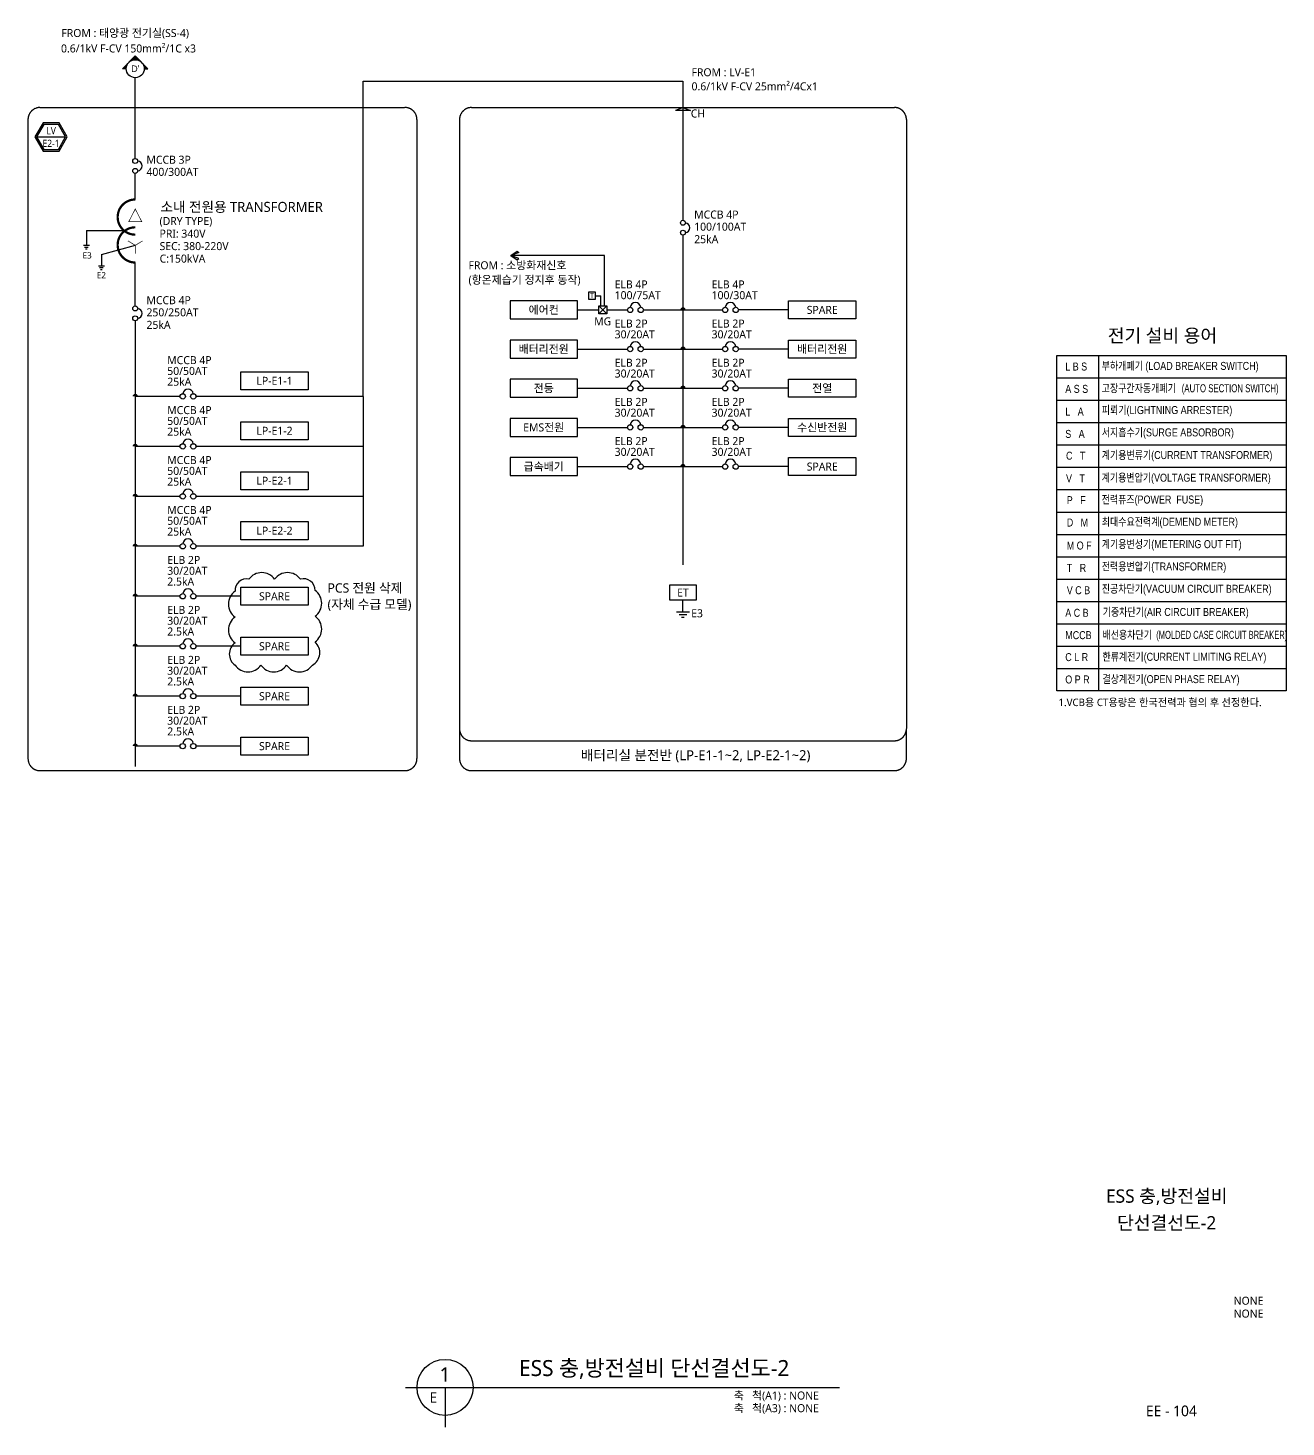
# Model space of a CAD drawing. Header units: millimetres. Extents: x 3366 to 510398, y 0 to 56757.
# Drawn here: x 379988 to 427170, y 2695 to 55143 of the extents above; entities that cross this region are included whole.
import ezdxf
from ezdxf.enums import TextEntityAlignment as Align

# ---------------------------------------------------------------- set-up
doc = ezdxf.new("R2010")
doc.units = ezdxf.units.MM
doc.linetypes.add('C4', pattern=[19, 16, -1, 1, -1])
for name, color, linetype in [('E-ELEC', 3, 'Continuous'), ('E-LINE', 4, 'Continuous'), ('E-TABL', 1, 'Continuous'), ('E-TEXT', 7, 'Continuous'), ('도면 TITLE', 4, 'Continuous')]:
    doc.layers.add(name, color=color, linetype=linetype)
doc.styles.add('aar', font='arial.ttf')
doc.styles.add('arial', font='arial.ttf')
doc.styles.add('MG', font='malgun.ttf')
doc.styles.add('um', font='malgun.ttf', dxfattribs={"width": 0.9})

# ---------------------------------------------------------------- blocks, each defined once
blk = doc.blocks.new('B13')
at = {"linetype": 'Continuous'}
for p, q in [((150, -150), (-150, 150)), ((150, 150), (-150, -150))]:
    blk.add_line(p, q, dxfattribs=at)
blk.add_lwpolyline([(-150, -150), (150, -150), (150, 150), (-150, 150)], close=True, dxfattribs=at)
blk = doc.blocks.new('B2')
for p, q in [((0, 0), (176, 118)), ((217, 78), (0, 0)), ((0, 0), (176, -118)), ((217, -78), (0, 0)), ((176, 118), (217, 78)), ((176, -118), (217, -78))]:
    blk.add_line(p, q)

msp = doc.modelspace()

# ---------------------------------------------------------------- linework, layer by layer
at = {"color": 4}
msp.add_lwpolyline([(392559.3, 41330), (392559.3, 35711.3), (386290, 35711.3)], dxfattribs=at)
at = {"color": 6}
msp.add_lwpolyline([(387756.4, 31255.8, 0.5205671), (388722.9, 31255.8, 0.5205671), (389689.4, 31255.8, 0.5205671), (390655.9, 31255.8, 0.5205671), (390754, 32124.5, 0.5205671), (390754.4, 33091, 0.5205671), (390754.8, 34057.5, 0.5205671), (390206.7, 34475.7, 0.5205671), (389240.2, 34475.7, 0.5205671), (388273.7, 34475.7, 0.5205671), (387757.6, 34025.1, 0.5205671), (387757.2, 33058.6, 0.5205671), (387756.8, 32092.1, 0.5205671)], format="xyb", close=True, dxfattribs=at)
at = {"layer": 'E-ELEC'}
for p, q in [((383539, 53616.8), (384012, 54096.7)), ((384485.1, 53616.8), (384012, 54096.7)), ((383675, 53616.8), (383539, 53616.8)), ((384349.1, 53616.8), (384485.1, 53616.8)), ((382185.9, 47546.6), (382185.9, 46985.5)), ((382185.9, 47546.6), (383600.1, 47546.6)), ((382291, 46985.5), (382070.8, 46985.5)), ((382250.3, 46915), (382111.5, 46915)), ((382210.1, 46845.5), (382151.7, 46845.5)), ((382743.3, 46644.8), (384016.8, 46996.3)), ((382853.4, 46216.6), (382633.2, 46216.6)), ((382743.3, 46644.8), (382743.3, 46216.6)), ((382812.7, 46146.1), (382673.9, 46146.1)), ((382772.5, 46076.6), (382714.1, 46076.6)), ((401273.4, 45107.2), (401473.7, 45107.2)), ((401473.7, 44724.2), (401473.7, 45107.2)), ((404553.3, 33253.7), (404553.3, 33691.9)), ((404307.7, 33253.7), (404798.9, 33253.7)), ((404406, 33157.4), (404700.7, 33157.4)), ((404504.2, 33058.9), (404602.4, 33058.9))]:
    msp.add_line(p, q, dxfattribs=at)
at = {"layer": 'E-ELEC', "linetype": 'Continuous'}
for p in [(404555.4, 52160.6), (404836.6, 52053.4)]:
    msp.add_line(p, (404272.1, 52053.4), dxfattribs=at)
msp.add_lwpolyline([(404553.3, 52160.6), (404836.6, 52053.4)], dxfattribs=at)
at = {"layer": 'E-ELEC'}
for points in [[(384012, 48714.1, 83.8, 83.8, 1), (384012, 47394.6, 0, 0, 0)], [(384012, 47669.8, 83.8, 83.8, 1), (384012, 46350.3, 0, 0, 0)]]:
    msp.add_lwpolyline(points, format="xyseb", dxfattribs=at)
at = {"layer": 'E-ELEC', "linetype": 'Continuous', "const_width": 25.1}
msp.add_lwpolyline([(384256.6, 47879.8), (384012, 48357), (383767.5, 47879.8)], close=True, dxfattribs=at)
for points in [[(384012, 46993.9), (383737.1, 47163)], [(384285.6, 47159.6), (384012, 46993.9), (384012, 46685.7)]]:
    msp.add_lwpolyline(points, dxfattribs=at)
at = {"layer": 'E-ELEC'}
msp.add_lwpolyline([(401610.2, 44724.2), (401610.2, 46615.2), (398092.3, 46615.2)], dxfattribs=at)
at = {"layer": 'E-ELEC', "linetype": 'Continuous'}
for points in [[(404504.3, 44574.2, 98.1, 98.1, -1), (404602.4, 44574.2, 0, 0, 0)], [(404504.3, 43105.7, 98.1, 98.1, -1), (404602.4, 43105.7, 0, 0, 0)], [(404504.3, 41637.2, 98.1, 98.1, -1), (404602.4, 41637.2, 0, 0, 0)], [(384061.1, 41330, 98.1, 98.1, 1), (383963, 41330, 0, 0, 0)], [(404504.3, 40168.7, 98.1, 98.1, -1), (404602.4, 40168.7, 0, 0, 0)], [(384061.1, 39457.1, 98.1, 98.1, 1), (383963, 39457.1, 0, 0, 0)], [(404504.3, 38700.2, 98.1, 98.1, -1), (404602.4, 38700.2, 0, 0, 0)], [(383963, 37584.2, 98.1, 98.1, -1), (384061.1, 37584.2, 0, 0, 0)], [(384061.1, 35711.3, 98.1, 98.1, 1), (383963, 35711.3, 0, 0, 0)], [(384061.1, 33838.4, 98.1, 98.1, 1), (383963, 33838.4, 0, 0, 0)], [(383963, 31965.5, 98.1, 98.1, -1), (384061.1, 31965.5, 0, 0, 0)], [(383963, 30092.6, 98.1, 98.1, -1), (384061.1, 30092.6, 0, 0, 0)], [(384061.1, 28219.7, 98.1, 98.1, 1), (383963, 28219.7, 0, 0, 0)]]:
    msp.add_lwpolyline(points, format="xyseb", dxfattribs=at)
msp.add_lwpolyline([(405046.1, 33691.9), (404060.6, 33691.9), (404060.6, 34264.9), (405046.1, 34264.9)], close=True, dxfattribs=at)
msp.add_circle((384012, 53616.8), 337, dxfattribs=at)
at = {"layer": 'E-ELEC'}
for centre, radius in [((384012, 50155.5), 93.6), ((384012, 49785.8), 93.6), ((404553.3, 47838.4), 93.6), ((404553.3, 47468.7), 93.6), ((384012, 44627.4), 93.6), ((402573.7, 44574.2), 100.3), ((402969.8, 44574.2), 100.3), ((406136.8, 44574.2), 100.3), ((406533, 44574.2), 100.3), ((384012, 44257.6), 93.6), ((402573.7, 43105.7), 100.3), ((402969.8, 43105.7), 100.3), ((406136.8, 43105.7), 100.3), ((406533, 43105.7), 100.3), ((402573.7, 41637.2), 100.3), ((402969.8, 41637.2), 100.3), ((406136.8, 41637.2), 100.3), ((406533, 41637.2), 100.3), ((385793.6, 41330), 100.3), ((386189.7, 41330), 100.3), ((402573.7, 40168.7), 100.3), ((402969.8, 40168.7), 100.3), ((406136.8, 40168.7), 100.3), ((406533, 40168.7), 100.3), ((385793.6, 39457.1), 100.3), ((386189.7, 39457.1), 100.3), ((402573.7, 38700.2), 100.3), ((402969.8, 38700.2), 100.3), ((406136.8, 38700.2), 100.3), ((406533, 38700.2), 100.3), ((385793.6, 37584.2), 100.3), ((386189.7, 37584.2), 100.3), ((385793.6, 35711.3), 100.3), ((386189.7, 35711.3), 100.3), ((385793.6, 33838.4), 100.3), ((386189.7, 33838.4), 100.3), ((385793.6, 31965.5), 100.3), ((386189.7, 31965.5), 100.3), ((385793.6, 30092.6), 100.3), ((386189.7, 30092.6), 100.3), ((385793.6, 28219.7), 100.3), ((386189.7, 28219.7), 100.3)]:
    msp.add_circle(centre, radius, dxfattribs=at)
for centre, radius, start, end in [((384083, 49970.6), 186.2, 276.97298, 83.02702), ((404624.3, 47653.5), 186.2, 276.97298, 83.02702), ((384083, 44442.5), 186.2, 276.97298, 83.02702), ((402771.8, 44650.3), 199.5, 6.97298, 173.02702), ((406334.9, 44650.3), 199.5, 6.97298, 173.02702), ((402771.8, 43181.8), 199.5, 6.97298, 173.02702), ((406334.9, 43181.8), 199.5, 6.97298, 173.02702), ((385991.7, 41406), 199.5, 6.97298, 173.02702), ((402771.8, 41713.3), 199.5, 6.97298, 173.02702), ((406334.9, 41713.3), 199.5, 6.97298, 173.02702), ((402771.8, 40244.8), 199.5, 6.97298, 173.02702), ((406334.9, 40244.8), 199.5, 6.97298, 173.02702), ((385991.7, 39533.1), 199.5, 6.97298, 173.02702), ((402771.8, 38776.2), 199.5, 6.97298, 173.02702), ((406334.9, 38776.2), 199.5, 6.97298, 173.02702), ((385991.7, 37660.2), 199.5, 6.97298, 173.02702), ((385991.7, 35787.3), 199.5, 6.97298, 173.02702), ((385991.7, 33914.4), 199.5, 6.97298, 173.02702), ((385991.7, 32041.5), 199.5, 6.97298, 173.02702), ((385991.7, 30168.6), 199.5, 6.97298, 173.02702), ((385991.7, 28295.7), 199.5, 6.97298, 173.02702)]:
    msp.add_arc(centre, radius, start, end, dxfattribs=at)
for points in [[(383778, 53859.3), (384012, 53953.8), (384012, 54096.7)], [(384246, 53859.3), (384012, 53953.8), (384012, 54096.7)], [(383539, 53616.8), (383675, 53616.8), (383766.1, 53847.2)], [(384485.1, 53616.8), (384349.1, 53616.8), (384258, 53847.2)]]:
    msp.add_solid(points, dxfattribs=at)
at = {"layer": 'E-LINE', "linetype": 'Continuous'}
for p, q in [((384012, 50249.1), (384012, 53279.7)), ((384012, 48714.1), (384012, 49692.2)), ((384012, 44721), (384012, 46350.3)), ((384012, 44164.1), (384012, 27456.3))]:
    msp.add_line(p, q, dxfattribs=at)
at = {"layer": 'E-LINE'}
for p, q in [((400594.1, 44574.2), (401392, 44574.2)), ((401692, 44574.2), (402473.4, 44574.2)), ((403070.1, 44574.2), (406036.6, 44574.2)), ((408512.6, 44574.2), (406633.2, 44574.2)), ((400594.1, 43105.7), (402473.4, 43105.7)), ((403070.1, 43105.7), (406036.6, 43105.7)), ((408512.6, 43105.7), (406633.2, 43105.7)), ((400594.1, 41637.2), (402473.4, 41637.2)), ((403070.1, 41637.2), (406036.6, 41637.2)), ((408512.6, 41637.2), (406633.2, 41637.2)), ((385693.3, 41330), (384012, 41330)), ((392559.3, 41330), (386290, 41330)), ((400594.1, 40168.7), (402473.4, 40168.7)), ((403070.1, 40168.7), (406036.6, 40168.7)), ((408512.6, 40168.7), (406633.2, 40168.7)), ((385693.3, 39457.1), (384012, 39457.1)), ((392559.3, 39457.1), (386290, 39457.1)), ((400594.1, 38700.2), (402473.4, 38700.2)), ((403070.1, 38700.2), (406036.6, 38700.2)), ((408512.6, 38700.2), (406633.2, 38700.2)), ((385693.3, 37584.2), (384012, 37584.2)), ((392559.3, 37584.2), (386290, 37584.2)), ((385693.3, 35711.3), (384012, 35711.3)), ((385693.3, 33838.4), (384012, 33838.4)), ((387971.3, 33838.4), (386290, 33838.4)), ((385693.3, 31965.5), (384012, 31965.5)), ((387971.3, 31965.5), (386290, 31965.5)), ((385693.3, 30092.6), (384012, 30092.6)), ((387971.3, 30092.6), (386290, 30092.6)), ((385693.3, 28219.7), (384012, 28219.7)), ((387971.3, 28219.7), (386290, 28219.7))]:
    msp.add_line(p, q, dxfattribs=at)
for points in [[(392559.3, 41330), (392564.3, 41335), (392564.3, 53149.2), (404553.3, 53149.2), (404553.3, 47932)], [(404553.3, 47375.1), (404553.3, 35018.6)]]:
    msp.add_lwpolyline(points, dxfattribs=at)
at = {"layer": 'E-TABL', "linetype": 'C4'}
for p, q in [((380438.3, 52160.6), (394127.9, 52160.6)), ((396622.5, 52160.6), (412484.1, 52160.6)), ((379988.3, 51710.6), (379988.3, 27752.7)), ((394577.9, 51710.6), (394577.9, 27752.7)), ((396172.5, 51710.6), (396172.5, 28873.6)), ((412934.1, 51710.6), (412934.1, 28873.6)), ((396622.5, 28423.6), (412484.1, 28423.6)), ((380438.3, 27302.7), (394127.9, 27302.7)), ((396622.5, 27302.7), (412484.1, 27302.7))]:
    msp.add_line(p, q, dxfattribs=at)
at = {"layer": 'E-TABL', "linetype": 'Continuous'}
msp.add_line((380312.1, 51056), (381401, 51056), dxfattribs=at)
at = {"layer": 'E-TABL'}
for p, q in [((420138.9, 42861.6), (420138.9, 30294.8)), ((418570.5, 42023.8), (427170.5, 42023.8)), ((418570.5, 41186), (427170.5, 41186)), ((418570.5, 40348.2), (427170.5, 40348.2)), ((418570.5, 39510.4), (427170.5, 39510.4)), ((418570.5, 38672.7), (427170.5, 38672.7)), ((418570.5, 37834.9), (427170.5, 37834.9)), ((418570.5, 36997.1), (427170.5, 36997.1)), ((418570.5, 36159.3), (427170.5, 36159.3)), ((418570.5, 35321.5), (427170.5, 35321.5)), ((418570.5, 34483.7), (427170.5, 34483.7)), ((418570.5, 33645.9), (427170.5, 33645.9)), ((418570.5, 32808.2), (427170.5, 32808.2)), ((418570.5, 31970.4), (427170.5, 31970.4)), ((418570.5, 31132.6), (427170.5, 31132.6)), ((396172.5, 28873.6), (396172.5, 27752.7)), ((412934.1, 27752.7), (412934.1, 28873.6))]:
    msp.add_line(p, q, dxfattribs=at)
at = {"layer": 'E-TABL', "color": 7, "linetype": 'Continuous'}
msp.add_lwpolyline([(380553.2, 51581.4), (380249.9, 51056), (380553.2, 50530.7), (381159.9, 50530.7), (381463.2, 51056), (381159.9, 51581.4)], close=True, dxfattribs=at)
at = {"layer": 'E-TABL', "linetype": 'Continuous'}
msp.add_lwpolyline([(380584.3, 51527.6), (380312.1, 51056), (380584.3, 50584.5), (381128.8, 50584.5), (381401, 51056), (381128.8, 51527.6)], close=True, dxfattribs=at)
at = {"layer": 'E-TABL', "color": 6}
msp.add_lwpolyline([(401273.4, 45238.3), (401016.2, 45238.3), (401016.2, 44976), (401273.4, 44976)], close=True, dxfattribs=at)
at = {"layer": 'E-TABL'}
for points in [[(400594.1, 44912.9), (398068.1, 44912.9), (398068.1, 44235.5), (400594.1, 44235.5)], [(408512.6, 44912.9), (411038.6, 44912.9), (411038.6, 44235.5), (408512.6, 44235.5)], [(400594.1, 43444.4), (398068.1, 43444.4), (398068.1, 42767), (400594.1, 42767)], [(408512.6, 43444.4), (411038.6, 43444.4), (411038.6, 42767), (408512.6, 42767)], [(418570.5, 42861.6), (427170.5, 42861.6), (427170.5, 30294.8), (418570.5, 30294.8)], [(387971.3, 42254.9), (390497.3, 42254.9), (390497.3, 41577.5), (387971.3, 41577.5)], [(400594.1, 41975.9), (398068.1, 41975.9), (398068.1, 41298.5), (400594.1, 41298.5)], [(408512.6, 41975.9), (411038.6, 41975.9), (411038.6, 41298.5), (408512.6, 41298.5)], [(400594.1, 40507.4), (398068.1, 40507.4), (398068.1, 39830), (400594.1, 39830)], [(408512.6, 40507.4), (411038.6, 40507.4), (411038.6, 39830), (408512.6, 39830)], [(387971.3, 40382), (390497.3, 40382), (390497.3, 39704.5), (387971.3, 39704.5)], [(400594.1, 39038.9), (398068.1, 39038.9), (398068.1, 38361.5), (400594.1, 38361.5)], [(408512.6, 39038.9), (411038.6, 39038.9), (411038.6, 38361.5), (408512.6, 38361.5)], [(387971.3, 38509.1), (390497.3, 38509.1), (390497.3, 37831.6), (387971.3, 37831.6)], [(387971.3, 36636.2), (390497.3, 36636.2), (390497.3, 35958.7), (387971.3, 35958.7)], [(387971.3, 34177.1), (390497.3, 34177.1), (390497.3, 33499.7), (387971.3, 33499.7)], [(387971.3, 32304.2), (390497.3, 32304.2), (390497.3, 31626.8), (387971.3, 31626.8)], [(387971.3, 30431.3), (390497.3, 30431.3), (390497.3, 29753.9), (387971.3, 29753.9)], [(387971.3, 28558.4), (390497.3, 28558.4), (390497.3, 27881), (387971.3, 27881)]]:
    msp.add_lwpolyline(points, close=True, dxfattribs=at)
at = {"layer": 'E-TABL', "linetype": 'C4'}
for centre, start, end in [((380438.3, 51710.6), 90, 180), ((394127.9, 51710.6), 0, 90), ((396622.5, 51710.6), 90, 180), ((412484.1, 51710.6), 0, 90), ((396622.5, 28873.6), 180, 270), ((412484.1, 28873.6), 270, 0), ((396622.5, 27752.7), 180, 270), ((412484.1, 27752.7), 270, 0)]:
    msp.add_arc(centre, 450, start, end, dxfattribs=at)
at = {"layer": 'E-TABL', "linetype": 'C4', "ltscale": 1.5}
for centre, start, end in [((380438.3, 27752.7), 180, 270), ((394127.9, 27752.7), 270, 0)]:
    msp.add_arc(centre, 450, start, end, dxfattribs=at)
at = {"layer": '도면 TITLE'}
for p, q in [((394144.2, 4179.8), (410428, 4179.8)), ((395629.4, 4179.8), (395629.4, 2694.6))]:
    msp.add_line(p, q, dxfattribs=at)
msp.add_circle((395629.4, 4179.8), 1050.2, dxfattribs=at)

# ---------------------------------------------------------------- block references
at = {"layer": 'E-ELEC', "ltscale": 2, "xscale": -1}
msp.add_blockref('B13', (401542, 44574.2), dxfattribs=at)
at = {"layer": 'E-TABL', "ltscale": 2, "xscale": -1.4, "yscale": 1.4, "zscale": 1.4, "rotation": 180}
msp.add_blockref('B2', (398092.3, 46615.2), dxfattribs=at)

# ---------------------------------------------------------------- texts
at = {"layer": 'E-TABL', "style": 'um'}
msp.add_text('T', height=170.5, dxfattribs=at).set_placement((401138.9, 45108.2), align=Align.MIDDLE)
at = {"layer": 'E-TEXT', "style": 'MG'}
for s, height, p in [('FROM : 태양광 전기실(SS-4)', 300, (381241, 54804.5)), ('0.6/1kV F-CV 150mm²/1C x3', 300, (381227.4, 54225.6)), ('FROM : LV-E1', 300, (404874.8, 53333.2)), ('0.6/1kV F-CV 25mm²/4Cx1', 300, (404874.8, 52804.8)), ('CH', 300, (404846.8, 51787.7)), ('MCCB 3P', 300, (384431.5, 50054.1)), ('400/300AT', 300, (384431.5, 49599.1)), ('소내 전원용 TRANSFORMER', 375, (384957.6, 48248.4)), ('MCCB 4P', 300, (404972.8, 47999)), ('(DRY TYPE)', 300, (384922.6, 47755.7)), ('100/100AT', 300, (404972.8, 47544)), ('PRI: 340V', 300, (384923, 47285)), ('25kA', 300, (404974.4, 47075)), ('SEC: 380-220V', 300, (384924.6, 46816)), ('C:150kVA', 300, (384926.2, 46346.9)), ('FROM : 소방화재신호', 300, (396510.6, 46097.3)), ('(항온제습기 정지후 동작)', 300, (396510.6, 45551.7)), ('250/250AT', 300, (384431.5, 44333)), ('MCCB 4P', 300, (384431.5, 44788)), ('25kA', 300, (384433.1, 43863.9)), ('1.VCB용 CT용량은 한국전력과 협의 후 선정한다.', 280, (418636.2, 29721.8))]:
    msp.add_text(s, height=height, dxfattribs=at).set_placement(p)
at = {"layer": 'E-TEXT'}
for s, height, style, p in [("D'", 245, 'aar', (384012, 53616.8)), ('ET', 300, 'MG', (404553.3, 33978.4)), ('배터리실 분전반 (LP-E1-1~2, LP-E2-1~2)', 375, 'MG', (405027.4, 27863.2))]:
    msp.add_text(s, height=height, dxfattribs=dict(at, style=style)).set_placement(p, align=Align.MIDDLE)
at = {"layer": 'E-TEXT', "linetype": 'Continuous', "style": 'MG', "width": 0.9}
for s, p in [('LV', (380856.6, 51291.8)), ('E2-1', (380856.6, 50820.3))]:
    msp.add_text(s, height=270, dxfattribs=at).set_placement(p, align=Align.MIDDLE)
at = {"layer": 'E-TEXT', "style": 'MG'}
for s, p in [('E3', (382207.8, 46501.8)), ('E2', (382741.4, 45760.3))]:
    msp.add_text(s, height=233.33, dxfattribs=at).set_placement(p, align=Align.CENTER)
at = {"layer": 'E-TEXT', "linetype": 'Continuous', "style": 'MG'}
for s, p in [('ELB 4P', (401991.7, 45380.8)), ('ELB 4P', (405627.4, 45380.8)), ('100/75AT', (401991.7, 44976.4)), ('100/30AT', (405627.4, 44976.4)), ('ELB 2P', (401991.7, 43912.3)), ('ELB 2P', (405627.4, 43912.3)), ('30/20AT', (401991.7, 43507.9)), ('30/20AT', (405627.4, 43507.9)), ('MCCB 4P', (385211.6, 42541)), ('ELB 2P', (401991.7, 42443.8)), ('ELB 2P', (405627.4, 42443.8)), ('25kA', (385211.6, 41732.2)), ('50/50AT', (385211.6, 42136.6)), ('30/20AT', (401991.7, 42039.4)), ('30/20AT', (405627.4, 42039.4)), ('MCCB 4P', (385211.6, 40668.1)), ('ELB 2P', (401991.7, 40975.3)), ('ELB 2P', (405627.4, 40975.3)), ('50/50AT', (385211.6, 40263.7)), ('30/20AT', (401991.7, 40570.9)), ('30/20AT', (405627.4, 40570.9)), ('25kA', (385211.6, 39859.3)), ('30/20AT', (401991.7, 39102.4)), ('ELB 2P', (401991.7, 39506.8)), ('30/20AT', (405627.4, 39102.4)), ('ELB 2P', (405627.4, 39506.8)), ('MCCB 4P', (385211.6, 38795.2)), ('25kA', (385211.6, 37986.4)), ('50/50AT', (385211.6, 38390.8)), ('50/50AT', (385211.6, 36517.9)), ('MCCB 4P', (385211.6, 36922.3)), ('25kA', (385211.6, 36113.5)), ('ELB 2P', (385211.6, 35049.3)), ('30/20AT', (385211.6, 34645)), ('2.5kA', (385211.6, 34240.6)), ('30/20AT', (385211.6, 32772)), ('ELB 2P', (385211.6, 33176.4)), ('E3', (404862.3, 33051)), ('2.5kA', (385211.6, 32367.7)), ('ELB 2P', (385211.6, 31303.5)), ('30/20AT', (385211.6, 30899.1)), ('2.5kA', (385211.6, 30494.7)), ('ELB 2P', (385211.6, 29430.6)), ('30/20AT', (385211.6, 29026.2)), ('2.5kA', (385211.6, 28621.8))]:
    msp.add_text(s, height=300, dxfattribs=at).set_placement(p)
for s, p in [('에어컨', (399331.1, 44574.2)), ('SPARE', (409775.6, 44574.2)), ('배터리전원', (399331.1, 43105.7)), ('배터리전원', (409775.6, 43105.7)), ('LP-E1-1', (389234.3, 41916.2)), ('전등', (399331.1, 41637.2)), ('전열', (409775.6, 41637.2)), ('LP-E1-2', (389234.3, 40043.3)), ('EMS전원', (399331.1, 40168.7)), ('수신반전원', (409775.6, 40168.7)), ('급속배기', (399331.1, 38700.2)), ('SPARE', (409775.6, 38700.2)), ('LP-E2-1', (389234.3, 38170.4)), ('LP-E2-2', (389234.3, 36297.5)), ('SPARE', (389234.3, 33838.4)), ('SPARE', (389234.3, 31965.5)), ('SPARE', (389234.3, 30092.6)), ('SPARE', (389234.3, 28219.7))]:
    msp.add_text(s, height=300, dxfattribs=at).set_placement(p, align=Align.MIDDLE_CENTER)
msp.add_text('MG', height=300, dxfattribs=at).set_placement((401542, 44144.2), align=Align.MIDDLE)
at = {"layer": 'E-TEXT', "color": 255, "linetype": 'Continuous', "ltscale": 2, "style": 'MG'}
msp.add_text('전기 설비 용어', height=500, dxfattribs=at).set_placement((420483.7, 43609.7), align=Align.MIDDLE_LEFT)
at = {"layer": 'E-TEXT', "style": 'arial'}
for s, width, p in [('L B S', 0.8, (418891.7, 42301.4)), ('부하개폐기 (LOAD BREAKER SWITCH)', 0.8, (420256.1, 42324.4)), ('A S S', 0.8, (418891.7, 41463.6)), ('고장구간자동개폐기', 0.8, (420256.1, 41486.7)), ('(AUTO SECTION SWITCH)', 0.7, (423258.5, 41486.7)), ('L   A', 0.8, (418891.7, 40613)), ('피뢰기(LIGHTNING ARRESTER)', 0.8, (420261.1, 40669.4)), ('S   A', 0.8, (418891.7, 39775.2)), ('서지흡수기(SURGE ABSORBOR)', 0.8, (420261.1, 39831.6)), ('C   T', 0.8, (418919.5, 38958.6)), ('계기용변류기(CURRENT TRANSFORMER)', 0.8, (420259, 38982)), ('V   T', 0.8, (418919.5, 38108)), ('계기용변압기(VOLTAGE TRANSFORMER)', 0.8, (420254.7, 38133.3)), ('P   F', 0.8, (418947.4, 37291.5)), ('전력퓨즈(POWER  FUSE)', 0.8, (420255.1, 37314.5)), ('D   M', 0.8, (418947.4, 36453.7)), ('최대수요전력계(DEMEND METER)', 0.8, (420261.1, 36480.8)), ('M O F', 0.8, (418947.4, 35590.3)), ('계기용변성기(METERING OUT FIT)', 0.8, (420261.1, 35643)), ('전력용변압기(TRANSFORMER)', 0.8, (420261.1, 34805.2)), ('T   R', 0.8, (418947.4, 34752.5)), ('V C B', 0.8, (418947.4, 33914.7)), ('진공차단기(VACUUM CIRCUIT BREAKER)', 0.8, (420261.1, 33967.4)), ('A C B', 0.8, (418891.6, 33068.6)), ('기중차단기(AIR CIRCUIT BREAKER)', 0.8, (420295.9, 33100)), ('MCCB', 0.8, (418891.6, 32230.8)), ('배선용차단기', 0.8, (420286, 32242.7)), ('(MOLDED CASE CIRCUIT BREAKER)', 0.65, (422302.6, 32242.7)), ('C L R', 0.8, (418891.6, 31407.9)), ('한류계전기(CURRENT LIMITING RELAY)', 0.8, (420286, 31419.7)), ('O P R', 0.8, (418891.6, 30570.1)), ('결상계전기(OPEN PHASE RELAY)', 0.8, (420286, 30581.9))]:
    msp.add_text(s, height=300, dxfattribs=dict(at, width=width)).set_placement(p)
at = {"layer": 'E-TEXT', "color": 6, "style": 'MG'}
for s, p in [('PCS 전원 삭제', (391223.5, 34150.3)), ('(자체 수급 모델)', (391223.5, 33538.5))]:
    msp.add_text(s, height=350, dxfattribs=at).set_placement(p, align=Align.MIDDLE_LEFT)
at = {"layer": '도면 TITLE', "style": 'MG'}
for s, height, p in [('ESS 충,방전설비', 500, (422695, 11353)), ('단선결선도-2', 500, (422695, 10350.6)), ('EE - 104', 400, (422870.5, 3300))]:
    msp.add_text(s, height=height, dxfattribs=at).set_placement(p, align=Align.MIDDLE_CENTER)
for s, p in [('NONE', (426321.6, 7428.5)), ('NONE', (426321.6, 6947)), ('축   척(A1) : NONE', (409652.2, 3875.7)), ('축   척(A3) : NONE', (409652.2, 3400.9))]:
    msp.add_text(s, height=300, dxfattribs=at).set_placement(p, align=Align.MIDDLE_RIGHT)
msp.add_text('ESS 충,방전설비 단선결선도-2', height=600, dxfattribs=at).set_placement((398407.1, 4905.4), align=Align.MIDDLE_LEFT)
for s, height, p in [('1', 544.4, (395629.4, 4664.5)), ('E', 388.9, (395191.8, 3802.3))]:
    msp.add_text(s, height=height, dxfattribs=at).set_placement(p, align=Align.MIDDLE)

doc.saveas('drawing.dxf')
